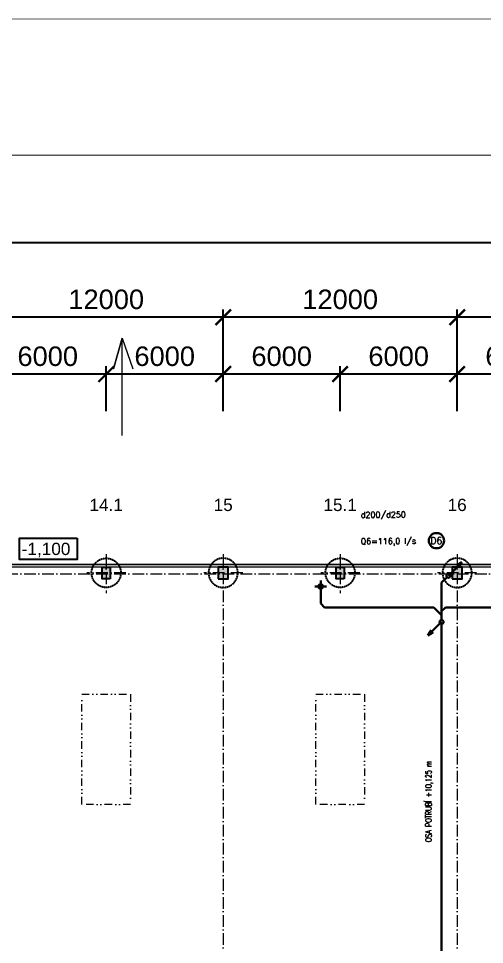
# Model space of a CAD drawing. Header units: millimetres. Extents: x 325046 to 1268204, y 1875583 to 2761998.
# Drawn here: x 863581 to 887480, y 2571885 to 2619370 of the extents above; entities that cross this region are included whole.
import ezdxf
from ezdxf.enums import TextEntityAlignment as Align

# ---------------------------------------------------------------- set-up
doc = ezdxf.new("R2010")
doc.units = ezdxf.units.MM
doc.header["$LTSCALE"] = 100
doc.header["$PDMODE"] = 65
for name, pattern in [('ACAD_ISO10W100', [18.5, 12, -3, 0.5, -3]), ('DASHED', [0.75, 0.5, -0.25]), ('DIVIDE', [31.75, 12.7, -6.35, 0, -6.35, 0, -6.35]), ('SO02_F11anp01$0${ Leader Line}', [0])]:
    doc.linetypes.add(name, pattern=pattern)
for name, color, linetype, lineweight, true_color in [('Komunikace - obrys - 1.etapa', 7, 'Continuous', 15, 0x901be4), ('Korabek-text', 7, 'Continuous', 0, 0x7a7a7a), ('Korabek-trasy', 7, 'Continuous', 30, 0x7478c3), ('Korabek-vpuste', 7, 'Continuous', 30, 0x6f7ceb), ('Manipulační - obrys - 1. etapa', 7, 'Continuous', 13, 0x1a63a8), ('Parkování - členění - 2. etapa', 7, 'Continuous', 9, 0x4f4fb0), ('Světlíky', 7, 'DIVIDE', 15, 0xf81696)]:
    doc.layers.add(name, color=color, linetype=linetype, lineweight=lineweight, true_color=true_color)
doc.layers.add('Kóty osové', color=5, linetype='Continuous')
doc.layers.add('ŽB- SLOUPY', color=3, linetype='Continuous')
for name, color, linetype, lineweight in [('Objekty - osy', 5, 'ACAD_ISO10W100', 20), ('OBVODOVÝ PLÁŠŤ', 2, 'Continuous', 9), ('ŽB - Šraf-prefa', 253, 'Continuous', 13)]:
    doc.layers.add(name, color=color, linetype=linetype, lineweight=lineweight)
for name, color, linetype, true_color in [('Popis OS', 7, 'Continuous', 0xbd0a5d), ('Příprava na dock', 7, 'Continuous', 0x616161), ('VÝŠKOVÉ KOTY', 7, 'Continuous', 0xf90b4b)]:
    doc.layers.add(name, color=color, linetype=linetype, true_color=true_color)
doc.styles.add('ARIL-TENKÝ', font='arial.ttf')
doc.styles.add('ROMANS', font='romans.shx', dxfattribs={"width": 0.8})
doc.dimstyles.new('400', dxfattribs={"dimscale": 400, "dimtxt": 2.5, "dimasz": 2, "dimexe": 1, "dimexo": 12, "dimgap": 1, "dimtad": 1, "dimdec": 0, "dimzin": 0, "dimdsep": 46, "dimtxsty": 'ARIL-TENKÝ', "dimblk": 'ARCHTICK', "dimcen": 4, "dimdle": 1, "dimclrd": 256, "dimclre": 256, "dimclrt": 7, "dimadec": 0, "dimazin": 0, "dimtfac": 1, "dimtdec": 0, "dimtix": 1, "dimtofl": 0, "dimtmove": 0, "dimatfit": 0, "dimldrblk": 'OBLIQUE', "dimfxl": 1, "dimtolj": 1, "dimtzin": 0, "dimlwd": -1, "dimlwe": -1, "dimarcsym": 0})

# ---------------------------------------------------------------- blocks, each defined once
blk = doc.blocks.new('H1 PU')
at = {"layer": 'Příprava na dock', "linetype": 'DASHED', "ltscale": 1.5}
blk.add_circle((1537736, -4876565), 750, dxfattribs=at)
blk = doc.blocks.new('_ARCHTICK')
at = {"color": 0, "linetype": 'ByBlock', "const_width": 0.15}
blk.add_lwpolyline([(-0.5, -0.5), (0.5, 0.5)], dxfattribs=at)
blk = doc.blocks.new('*D168')
at = {"layer": 'Defpoints', "color": 0, "transparency": 16777216}
for p in [(886079, 2601134), (886079, 2594432), (892079, 2594432)]:
    blk.add_point(p, dxfattribs=at)
at = {"layer": 'Kóty osové', "transparency": 16777216}
for p, q in [((886079, 2599232), (886079, 2601534)), ((892079, 2599232), (892079, 2601534)), ((892479, 2601134), (885679, 2601134))]:
    blk.add_line(p, q, dxfattribs=at)
at = {"layer": 'Kóty osové', "transparency": 16777216, "xscale": 800, "yscale": 800, "zscale": 800, "rotation": 180}
blk.add_blockref('_ARCHTICK', (886079, 2601134), dxfattribs=at)
at = {"layer": 'Kóty osové', "transparency": 16777216, "xscale": 800, "yscale": 800, "zscale": 800}
blk.add_blockref('_ARCHTICK', (892079, 2601134), dxfattribs=at)
at = {"layer": 'Kóty osové', "color": 7, "transparency": 16777216, "insert": (889079, 2602044), "char_height": 1000, "attachment_point": 5, "style": 'ARIL-TENKÝ'}
blk.add_mtext('\\A1;6000', dxfattribs=at)
blk = doc.blocks.new('_Oblique')
at = {"color": 0, "lineweight": -2}
blk.add_line((-0.5, -0.5), (0.5, 0.5), dxfattribs=at)
blk = doc.blocks.new('*D169')
at = {"layer": 'Defpoints', "color": 0, "transparency": 16777216}
for p in [(880079, 2601134), (880079, 2594432), (886079, 2594432)]:
    blk.add_point(p, dxfattribs=at)
at = {"layer": 'Kóty osové', "transparency": 16777216}
for p, q in [((880079, 2599232), (880079, 2601534)), ((886079, 2599232), (886079, 2601534)), ((886479, 2601134), (879679, 2601134))]:
    blk.add_line(p, q, dxfattribs=at)
at = {"layer": 'Kóty osové', "transparency": 16777216, "xscale": 800, "yscale": 800, "zscale": 800, "rotation": 180}
blk.add_blockref('_ARCHTICK', (880079, 2601134), dxfattribs=at)
at = {"layer": 'Kóty osové', "transparency": 16777216, "xscale": 800, "yscale": 800, "zscale": 800}
blk.add_blockref('_ARCHTICK', (886079, 2601134), dxfattribs=at)
at = {"layer": 'Kóty osové', "color": 7, "transparency": 16777216, "insert": (883079, 2602044), "char_height": 1000, "attachment_point": 5, "style": 'ARIL-TENKÝ'}
blk.add_mtext('\\A1;6000', dxfattribs=at)
blk = doc.blocks.new('*D170')
at = {"layer": 'Defpoints', "color": 0, "transparency": 16777216}
for p in [(874079, 2601134), (874079, 2594432), (880079, 2594432)]:
    blk.add_point(p, dxfattribs=at)
at = {"layer": 'Kóty osové', "transparency": 16777216}
for p, q in [((874079, 2599232), (874079, 2601534)), ((880079, 2599232), (880079, 2601534)), ((880479, 2601134), (873679, 2601134))]:
    blk.add_line(p, q, dxfattribs=at)
at = {"layer": 'Kóty osové', "transparency": 16777216, "xscale": 800, "yscale": 800, "zscale": 800, "rotation": 180}
blk.add_blockref('_ARCHTICK', (874079, 2601134), dxfattribs=at)
at = {"layer": 'Kóty osové', "transparency": 16777216, "xscale": 800, "yscale": 800, "zscale": 800}
blk.add_blockref('_ARCHTICK', (880079, 2601134), dxfattribs=at)
at = {"layer": 'Kóty osové', "color": 7, "transparency": 16777216, "insert": (877079, 2602044), "char_height": 1000, "attachment_point": 5, "style": 'ARIL-TENKÝ'}
blk.add_mtext('\\A1;6000', dxfattribs=at)
blk = doc.blocks.new('*D171')
at = {"layer": 'Defpoints', "color": 0, "transparency": 16777216}
for p in [(868079, 2601134), (868079, 2594432), (874079, 2594432)]:
    blk.add_point(p, dxfattribs=at)
at = {"layer": 'Kóty osové', "transparency": 16777216}
for p, q in [((868079, 2599232), (868079, 2601534)), ((874079, 2599232), (874079, 2601534)), ((874479, 2601134), (867679, 2601134))]:
    blk.add_line(p, q, dxfattribs=at)
at = {"layer": 'Kóty osové', "transparency": 16777216, "xscale": 800, "yscale": 800, "zscale": 800, "rotation": 180}
blk.add_blockref('_ARCHTICK', (868079, 2601134), dxfattribs=at)
at = {"layer": 'Kóty osové', "transparency": 16777216, "xscale": 800, "yscale": 800, "zscale": 800}
blk.add_blockref('_ARCHTICK', (874079, 2601134), dxfattribs=at)
at = {"layer": 'Kóty osové', "color": 7, "transparency": 16777216, "insert": (871079, 2602044), "char_height": 1000, "attachment_point": 5, "style": 'ARIL-TENKÝ'}
blk.add_mtext('\\A1;6000', dxfattribs=at)
blk = doc.blocks.new('*D172')
at = {"layer": 'Defpoints', "color": 0, "transparency": 16777216}
for p in [(862079, 2601134), (862079, 2594432), (868079, 2594432)]:
    blk.add_point(p, dxfattribs=at)
at = {"layer": 'Kóty osové', "transparency": 16777216}
for p, q in [((862079, 2599232), (862079, 2601534)), ((868079, 2599232), (868079, 2601534)), ((868479, 2601134), (861679, 2601134))]:
    blk.add_line(p, q, dxfattribs=at)
at = {"layer": 'Kóty osové', "transparency": 16777216, "xscale": 800, "yscale": 800, "zscale": 800, "rotation": 180}
blk.add_blockref('_ARCHTICK', (862079, 2601134), dxfattribs=at)
at = {"layer": 'Kóty osové', "transparency": 16777216, "xscale": 800, "yscale": 800, "zscale": 800}
blk.add_blockref('_ARCHTICK', (868079, 2601134), dxfattribs=at)
at = {"layer": 'Kóty osové', "color": 7, "transparency": 16777216, "insert": (865079, 2602044), "char_height": 1000, "attachment_point": 5, "style": 'ARIL-TENKÝ'}
blk.add_mtext('\\A1;6000', dxfattribs=at)
blk = doc.blocks.new('*D213')
at = {"layer": 'Defpoints', "color": 0, "transparency": 16777216}
for p in [(862079, 2604052), (874079, 2599232), (862079, 2594552)]:
    blk.add_point(p, dxfattribs=at)
at = {"layer": 'Kóty osové', "transparency": 16777216}
for p, q in [((862079, 2599352), (862079, 2604452)), ((874079, 2604032), (874079, 2604452)), ((874479, 2604052), (861679, 2604052))]:
    blk.add_line(p, q, dxfattribs=at)
at = {"layer": 'Kóty osové', "transparency": 16777216, "xscale": 800, "yscale": 800, "zscale": 800, "rotation": 180}
blk.add_blockref('_ARCHTICK', (862079, 2604052), dxfattribs=at)
at = {"layer": 'Kóty osové', "transparency": 16777216, "xscale": 800, "yscale": 800, "zscale": 800}
blk.add_blockref('_ARCHTICK', (874079, 2604052), dxfattribs=at)
at = {"layer": 'Kóty osové', "color": 7, "transparency": 16777216, "insert": (868079, 2604963), "char_height": 1000, "attachment_point": 5, "style": 'ARIL-TENKÝ'}
blk.add_mtext('\\A1;12000', dxfattribs=at)
blk = doc.blocks.new('*D214')
at = {"layer": 'Defpoints', "color": 0, "transparency": 16777216}
for p in [(874079, 2604052), (886079, 2599232), (874079, 2594552)]:
    blk.add_point(p, dxfattribs=at)
at = {"layer": 'Kóty osové', "transparency": 16777216}
for p, q in [((874079, 2599352), (874079, 2604452)), ((886079, 2604032), (886079, 2604452)), ((886479, 2604052), (873679, 2604052))]:
    blk.add_line(p, q, dxfattribs=at)
at = {"layer": 'Kóty osové', "transparency": 16777216, "xscale": 800, "yscale": 800, "zscale": 800, "rotation": 180}
blk.add_blockref('_ARCHTICK', (874079, 2604052), dxfattribs=at)
at = {"layer": 'Kóty osové', "transparency": 16777216, "xscale": 800, "yscale": 800, "zscale": 800}
blk.add_blockref('_ARCHTICK', (886079, 2604052), dxfattribs=at)
at = {"layer": 'Kóty osové', "color": 7, "transparency": 16777216, "insert": (880079, 2604963), "char_height": 1000, "attachment_point": 5, "style": 'ARIL-TENKÝ'}
blk.add_mtext('\\A1;12000', dxfattribs=at)
blk = doc.blocks.new('*D215')
at = {"layer": 'Defpoints', "color": 0, "transparency": 16777216}
for p in [(886079, 2604052), (898079, 2599232), (886079, 2594552)]:
    blk.add_point(p, dxfattribs=at)
at = {"layer": 'Kóty osové', "transparency": 16777216}
for p, q in [((886079, 2599352), (886079, 2604452)), ((898079, 2604032), (898079, 2604452)), ((898479, 2604052), (885679, 2604052))]:
    blk.add_line(p, q, dxfattribs=at)
at = {"layer": 'Kóty osové', "transparency": 16777216, "xscale": 800, "yscale": 800, "zscale": 800, "rotation": 180}
blk.add_blockref('_ARCHTICK', (886079, 2604052), dxfattribs=at)
at = {"layer": 'Kóty osové', "transparency": 16777216, "xscale": 800, "yscale": 800, "zscale": 800}
blk.add_blockref('_ARCHTICK', (898079, 2604052), dxfattribs=at)
at = {"layer": 'Kóty osové', "color": 7, "transparency": 16777216, "insert": (892079, 2604963), "char_height": 1000, "attachment_point": 5, "style": 'ARIL-TENKÝ'}
blk.add_mtext('\\A1;12000', dxfattribs=at)
blk = doc.blocks.new('vpust_tučně')
at = {"layer": 'Korabek-vpuste'}
for p, q in [((53.146, 90.671), (53.146, 91.171)), ((52.896, 90.921), (53.396, 90.921))]:
    blk.add_line(p, q, dxfattribs=at)
for radius in [0.1, 0.075, 0.05]:
    blk.add_circle((53.146, 90.921), radius, dxfattribs=at)
blk = doc.blocks.new('A$C73023567')
at = {"layer": 'Korabek-text', "lineweight": 30}
blk.add_circle((179214.2, 126546.4), 392.2, dxfattribs=at)
at = {"layer": 'Korabek-trasy'}
for p, q in [((179825, 124745.6), (180522.3, 125442.9)), ((180522.3, 125442.9), (180247.7, 125272.2)), ((180522.3, 125442.9), (180351.6, 125168.3)), ((179754.3, 124674.8), (179475, 124395.6)), ((173275, 124195.6), (173275, 123325.9)), ((179475, 124395.6), (179475, 122475.6)), ((173475.3, 123125.6), (173275, 123325.9)), ((173475.3, 123125.6), (179074.3, 123125.6)), ((179475, 122724.9), (179074.3, 123125.6)), ((179475, 122925.2), (179675.3, 123125.6)), ((179675.3, 123125.6), (189074.7, 123125.6)), ((179475, 122375.6), (178777.7, 121678.2)), ((179475, 122275.6), (179475, 103415.6)), ((178777.7, 121678.2), (178948.4, 121952.8)), ((178777.7, 121678.2), (179052.3, 121848.9))]:
    blk.add_line(p, q, dxfattribs=at)
for centre in [(179825, 124745.6), (179475, 122375.6)]:
    blk.add_circle(centre, 100, dxfattribs=at)
at = {"layer": 'Korabek-vpuste', "xscale": 1200, "yscale": 1200, "zscale": 1200, "rotation": 269.9999999927888}
blk.add_blockref('vpust_tučně', (64169.4, 187970.4), dxfattribs=at)
at = {"layer": 'Korabek-text', "style": 'ROMANS'}
for s, height, rotation, p in [('d200/d250', 300, 0.3474, (175327.1, 127870.2)), ('Q6=116,0 l/s', 300, 0.3474, (175327.1, 126514.1)), ('D6', 350, 359.6526, (178897.1, 126547.3))]:
    blk.add_text(s, height=height, rotation=rotation, dxfattribs=at).set_placement(p, align=Align.MIDDLE_LEFT)
at = {"layer": 'Korabek-text', "insert": (179048.2, 111087.4), "char_height": 300, "width": 28411.347, "attachment_point": 7, "rotation": 90, "style": 'ROMANS'}
blk.add_mtext('OSA POTRUBÍ +10,125 m', dxfattribs=at)
blk = doc.blocks.new('*D1556')
at = {"layer": 'Defpoints', "color": 0, "transparency": 16777216}
for p in [(705684, 2607866), (705684, 2591363), (1078474, 2591363)]:
    blk.add_point(p, dxfattribs=at)
at = {"layer": 'Kóty osové', "transparency": 16777216}
for p, q in [((705684, 2596163), (705684, 2608266)), ((1078474, 2596163), (1078474, 2608266)), ((1078874, 2607866), (705284, 2607866))]:
    blk.add_line(p, q, dxfattribs=at)
at = {"layer": 'Kóty osové', "transparency": 16777216, "xscale": 800, "yscale": 800, "zscale": 800, "rotation": 180}
blk.add_blockref('_ARCHTICK', (705684, 2607866), dxfattribs=at)
at = {"layer": 'Kóty osové', "transparency": 16777216, "xscale": 800, "yscale": 800, "zscale": 800}
blk.add_blockref('_ARCHTICK', (1078474, 2607866), dxfattribs=at)
at = {"layer": 'Kóty osové', "color": 7, "transparency": 16777216, "insert": (892079, 2608777), "char_height": 1000, "attachment_point": 5, "style": 'ARIL-TENKÝ'}
blk.add_mtext('\\A1;372790', dxfattribs=at)

msp = doc.modelspace()

# ---------------------------------------------------------------- hatches: boundary and pattern name
at = {"layer": 'ŽB - Šraf-prefa'}
h = msp.add_hatch(color=256, dxfattribs=at)
h.dxf.hatch_style = 1
h.paths.add_polyline_path([(868278.7, 2590642.7), (867878.7, 2590642.7), (867878.7, 2591242.7), (868278.7, 2591242.7)])
h = msp.add_hatch(color=256, dxfattribs=at)
h.dxf.hatch_style = 1
h.paths.add_polyline_path([(873828.7, 2590642.7), (874328.7, 2590642.7), (874328.7, 2591242.7), (873828.7, 2591242.7)])
h = msp.add_hatch(color=256, dxfattribs=at)
h.dxf.hatch_style = 1
h.paths.add_polyline_path([(880278.7, 2590642.7), (879878.7, 2590642.7), (879878.7, 2591242.7), (880278.7, 2591242.7)])
h = msp.add_hatch(color=256, dxfattribs=at)
h.dxf.hatch_style = 1
h.paths.add_polyline_path([(885828.7, 2590642.7), (886328.7, 2590642.7), (886328.7, 2591242.7), (885828.7, 2591242.7)])

# ---------------------------------------------------------------- linework, layer by layer
at = {"layer": 'Komunikace - obrys - 1.etapa', "const_width": 50}
msp.add_lwpolyline([(683105.6, 2424627.7, -0.409908), (701103.7, 2442362.7), (756229.3, 2442362.7, 0.1823104), (779342.4, 2451080, -0.3771817), (799815.1, 2451079.1, 0.1851001), (823594.2, 2442320.1), (995603.3, 2442362.7), (995601.3, 2449363.8), (830802.7, 2449363.2, -0.1831268), (804292.9, 2459409.4, 0.3789644), (775131.9, 2459409.3, -0.1831263), (748622.2, 2449362.9), (701103.7, 2449362.7, -0.4142146), (683103.7, 2467362.7), (683287.9, 2588698.6, -0.4137746), (706988.3, 2612362.6), (1097273.7, 2612362.7), (1097273.8, 2619345.1), (706104.2, 2619344.9, 0.414219), (676103.7, 2589344.9), (676103.7, 2424627.7)], format="xyb", dxfattribs=at)
at = {"layer": 'Manipulační - obrys - 1. etapa'}
msp.add_lwpolyline([(1019478.7, 2542472.7), (1078473.7, 2542472.7), (1078473.7, 2591362.7), (772398.7, 2591362.7)], dxfattribs=at)
at = {"layer": 'Objekty - osy', "ltscale": 0.5}
for points in [[(868078.7, 2591892.7), (868078.7, 2589892.7)], [(874078.7, 2591892.7), (874078.7, 2469892.7)], [(880078.7, 2591892.7), (880078.7, 2589892.7)], [(886078.7, 2591892.7), (886078.7, 2469892.7)], [(703843.7, 2590892.7), (1077843.7, 2590892.7)], [(869078.7, 2590942.7), (867078.7, 2590942.7)], [(875078.7, 2590942.7), (873078.7, 2590942.7)], [(881078.7, 2590942.7), (879078.7, 2590942.7)], [(887078.7, 2590942.7), (885078.7, 2590942.7)]]:
    msp.add_lwpolyline(points, dxfattribs=at)
at = {"layer": 'OBVODOVÝ PLÁŠŤ'}
for points in [[(848428.7, 2591362.7), (902928.7, 2591362.7)], [(902928.7, 2591242.7), (848428.7, 2591242.7), (848428.7, 2591362.7)]]:
    msp.add_lwpolyline(points, dxfattribs=at)
at = {"layer": 'Parkování - členění - 2. etapa'}
msp.add_lwpolyline([(868898.8, 2597986.6), (868898.8, 2602978), (868451.3, 2601401), (868898.8, 2602978), (869447, 2601401)], dxfattribs=at)
at = {"layer": 'Světlíky', "ltscale": 0.3}
for points in [[(866828.7, 2584717.7), (869328.7, 2584717.7), (869328.7, 2579067.7), (866828.7, 2579067.7)], [(878828.7, 2584717.7), (881328.7, 2584717.7), (881328.7, 2579067.7), (878828.7, 2579067.7)]]:
    msp.add_lwpolyline(points, close=True, dxfattribs=at)
at = {"layer": 'VÝŠKOVÉ KOTY'}
msp.add_lwpolyline([(866580.9, 2592719), (866580.9, 2591630.2), (863633.2, 2591630.2), (863633.2, 2592719)], close=True, dxfattribs=at)
at = {"layer": 'ŽB- SLOUPY'}
for points in [[(868278.7, 2590642.7), (867878.7, 2590642.7), (867878.7, 2591242.7), (868278.7, 2591242.7)], [(873828.7, 2590642.7), (874328.7, 2590642.7), (874328.7, 2591242.7), (873828.7, 2591242.7)], [(880278.7, 2590642.7), (879878.7, 2590642.7), (879878.7, 2591242.7), (880278.7, 2591242.7)], [(885828.7, 2590642.7), (886328.7, 2590642.7), (886328.7, 2591242.7), (885828.7, 2591242.7)]]:
    msp.add_lwpolyline(points, close=True, dxfattribs=at)

# ---------------------------------------------------------------- block references
at = {"layer": 'Korabek-trasy', "linetype": 'SO02_F11anp01$0${ Leader Line}'}
msp.add_blockref('A$C73023567', (705803.7, 2466047.2), dxfattribs=at)
at = {"layer": 'Příprava na dock', "rotation": 90.00000000000006}
for p in [(-4008486.3, 1053206.8), (-3996486.3, 1053206.8)]:
    msp.add_blockref('H1 PU', p, dxfattribs=at)
at = {"layer": 'Příprava na dock', "xscale": -1, "rotation": 89.99999999999993}
for p in [(-4002486.3, 4128678.7), (-3990486.3, 4128678.7)]:
    msp.add_blockref('H1 PU', p, dxfattribs=at)

# ---------------------------------------------------------------- texts
at = {"layer": 'Popis OS', "linetype": 'ByBlock', "style": 'ARIL-TENKÝ'}
for s, p in [('14.1', (868078.7, 2594427.7)), ('15', (874078.7, 2594427.7)), ('15.1', (880078.7, 2594427.7)), ('16', (886078.7, 2594427.7))]:
    msp.add_text(s, height=630, dxfattribs=at).set_placement(p, align=Align.MIDDLE_CENTER)
at = {"layer": 'VÝŠKOVÉ KOTY', "linetype": 'SO02_F11anp01$0${ Leader Line}', "style": 'ARIL-TENKÝ'}
msp.add_text('-1,100', height=630, dxfattribs=at).set_placement((864993.5, 2592171.2), align=Align.MIDDLE_CENTER)

# ---------------------------------------------------------------- dimensions: what is measured, and where the dimension line sits
at = {"layer": 'Kóty osové'}
for base, p1, p2, picture, middle in [((705683.7, 2607865.8), (1078473.7, 2591362.7), (705683.7, 2591362.7), '*D1556', (892078.7, 2608776.8)), ((862078.7, 2604052.4), (874078.7, 2599231.5), (862078.7, 2594551.5), '*D213', (868078.7, 2604963)), ((874078.7, 2604052.4), (886078.7, 2599231.5), (874078.7, 2594551.5), '*D214', (880078.7, 2604963)), ((886078.7, 2604052.4), (898078.7, 2599231.5), (886078.7, 2594551.5), '*D215', (892078.7, 2604963)), ((862078.7, 2601133.6), (868078.7, 2594431.5), (862078.7, 2594431.5), '*D172', (865078.7, 2602044.2)), ((868078.7, 2601133.6), (874078.7, 2594431.5), (868078.7, 2594431.5), '*D171', (871078.7, 2602044.2)), ((874078.7, 2601133.6), (880078.7, 2594431.5), (874078.7, 2594431.5), '*D170', (877078.7, 2602044.2)), ((880078.7, 2601133.6), (886078.7, 2594431.5), (880078.7, 2594431.5), '*D169', (883078.7, 2602044.2)), ((886078.7, 2601133.6), (892078.7, 2594431.5), (886078.7, 2594431.5), '*D168', (889078.7, 2602044.2))]:
    dim = msp.add_linear_dim(base=base, p1=p1, p2=p2, dimstyle='400', override={"dimtmove": 1}, dxfattribs=at)
    dim.commit()
    dim.dimension.update_dxf_attribs({"geometry": picture, "text_midpoint": middle})

doc.saveas('drawing.dxf')
